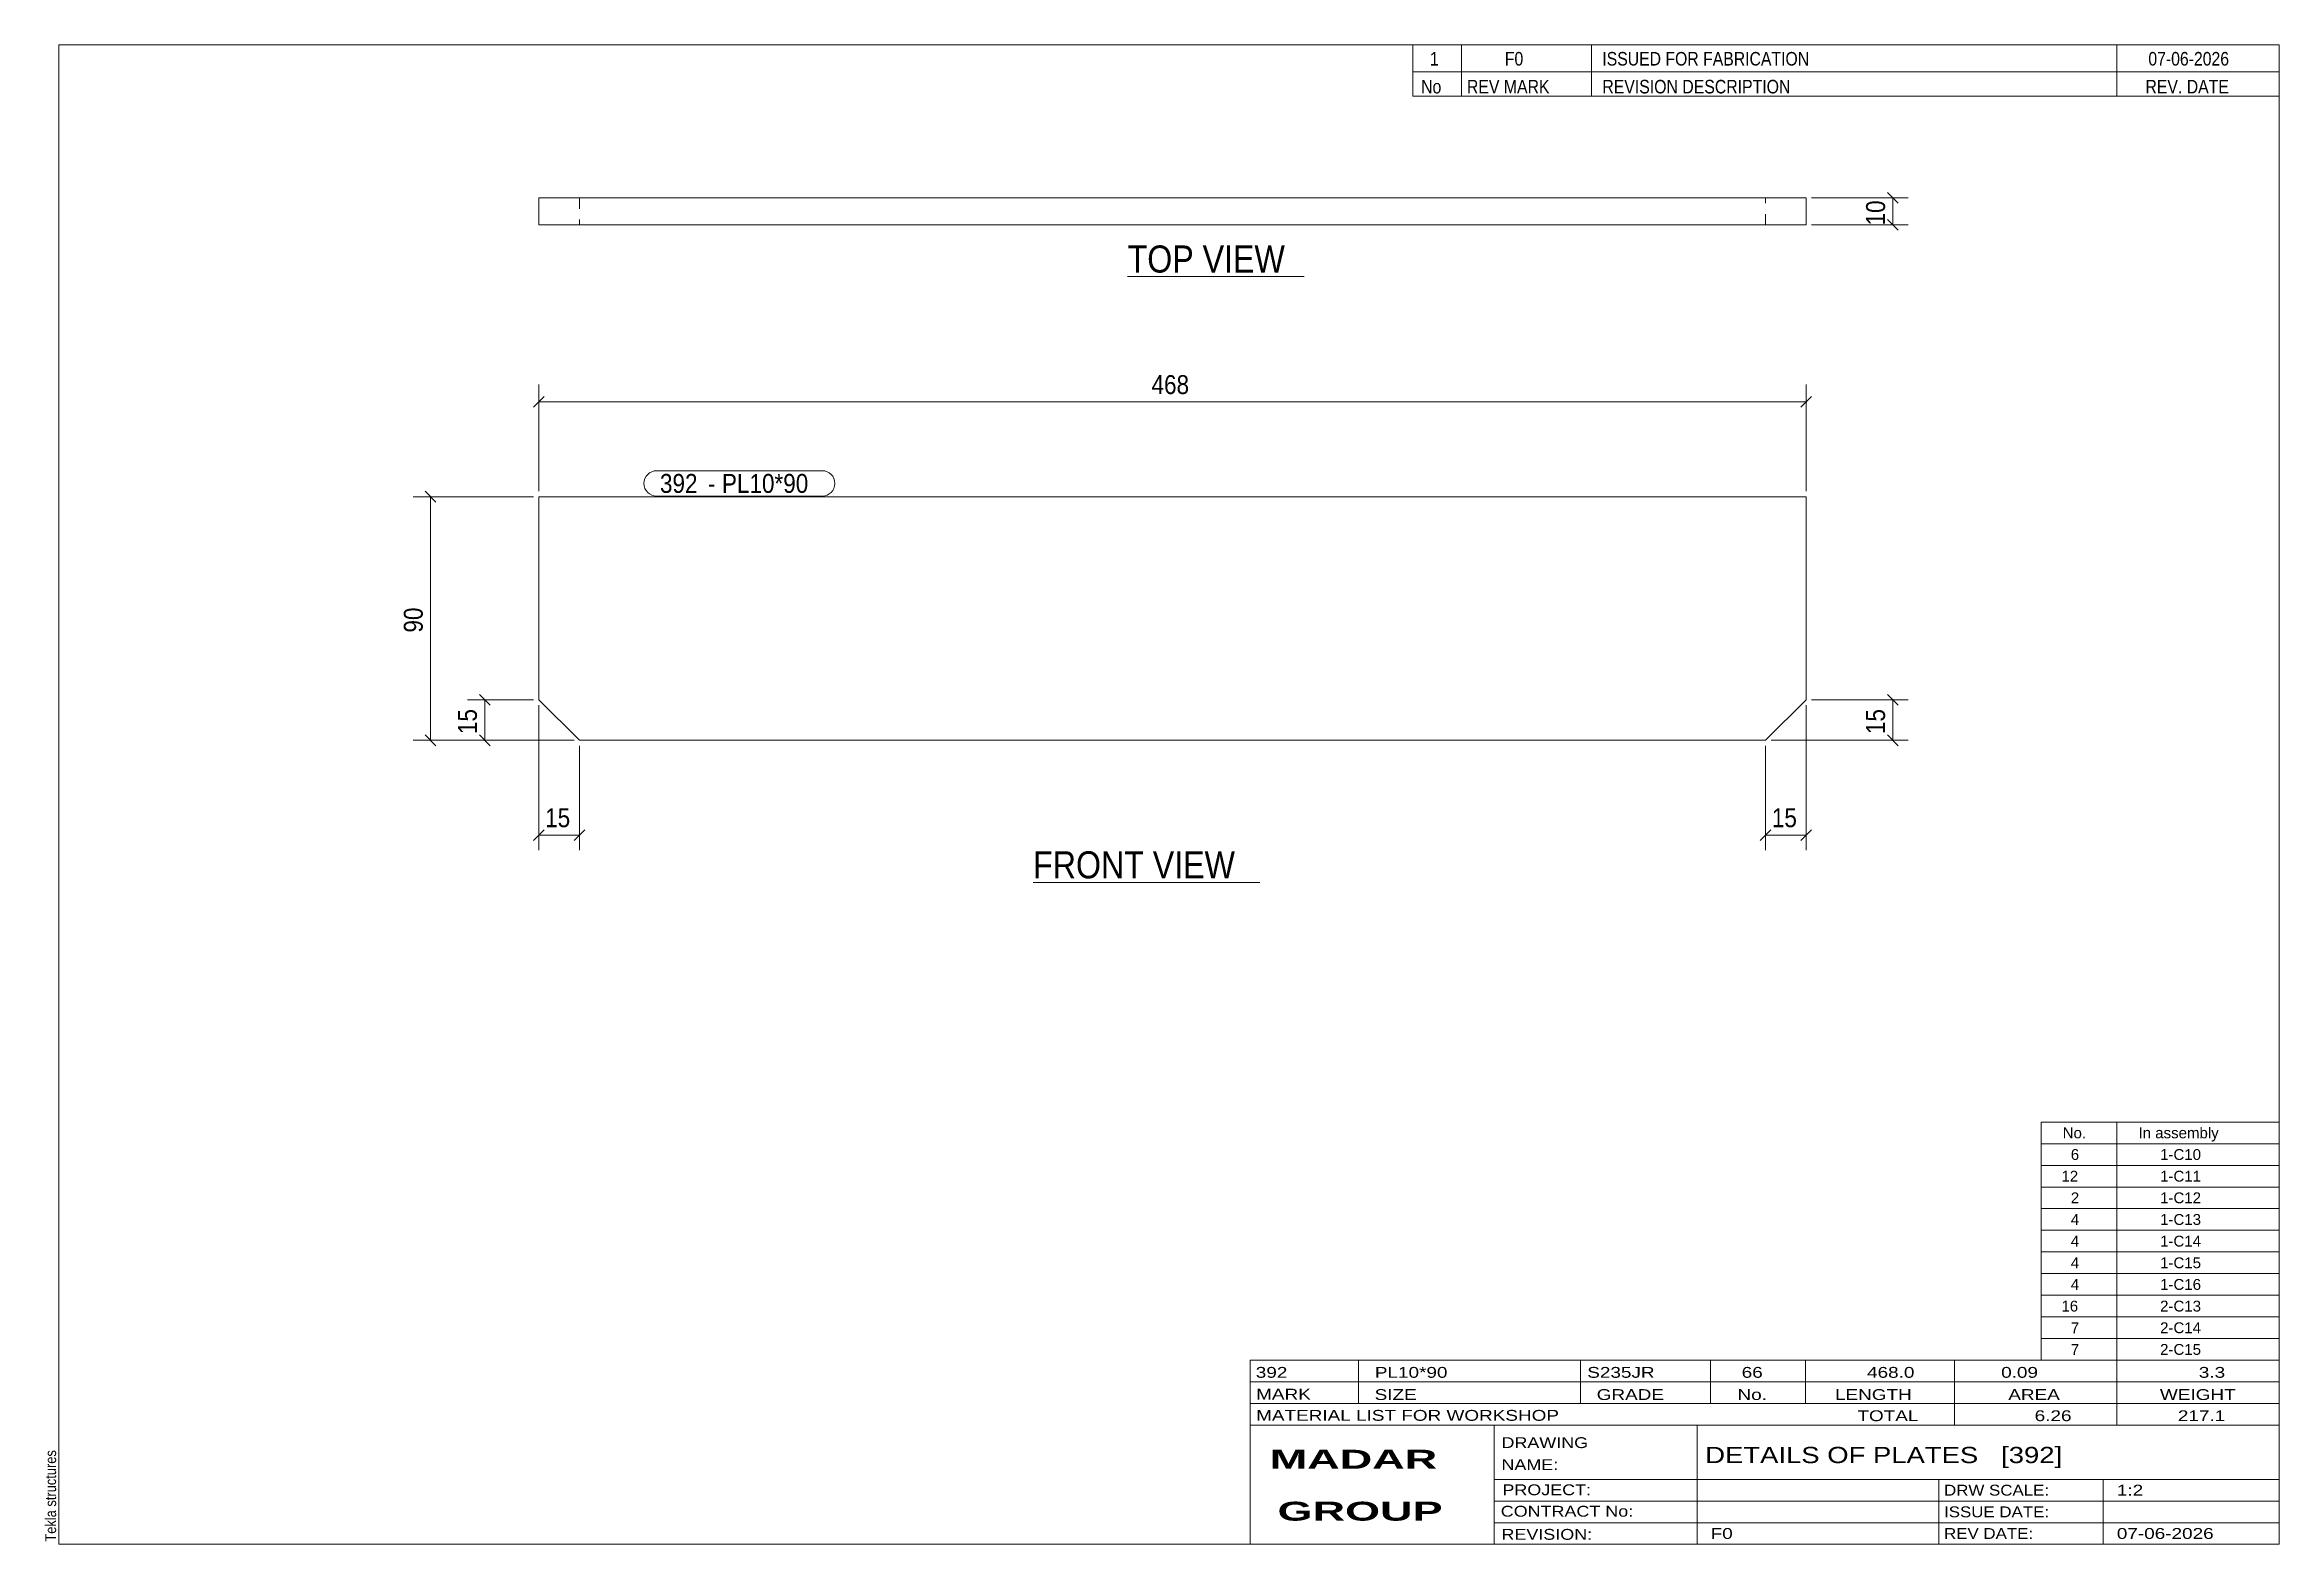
# Model space of a CAD drawing. Header units: millimetres. Extents: x 2 to 415, y 5 to 282.
import ezdxf

# ---------------------------------------------------------------- set-up
doc = ezdxf.new("R2010")
doc.units = ezdxf.units.MM
doc.linetypes.add('XKITLINE00', pattern=[0])
doc.linetypes.add('XKITLINE02', pattern=[4, 2, -2])
for name, color, linetype, lineweight in [('Dimensions', 7, 'Continuous', 0), ('DrawingSheet', 5, 'Continuous', 0), ('OtherObjectType', 7, 'Continuous', 0), ('Part', 2, 'Continuous', 0), ('PartMark', 7, 'Continuous', 0)]:
    doc.layers.add(name, color=color, linetype=linetype, lineweight=lineweight)
doc.styles.add('ARIAL', font='ARIAL.TTF')
doc.styles.add('ARIAL_BOLD', font='ARIALBD.TTF')
doc.styles.add('ARIAL_NARROW', font='ARIALN.TTF')

# ---------------------------------------------------------------- blocks, each defined once
blk = doc.blocks.new('*A1')
at = {"layer": 'Part', "color": 2, "linetype": 'XKITLINE00', "lineweight": 0}
for p, q in [((327.65, 198.51), (93.65, 198.51)), ((93.65, 198.51), (93.65, 161.01)), ((327.65, 161.01), (327.65, 198.51)), ((101.15, 153.51), (93.65, 161.01)), ((320.15, 153.51), (327.65, 161.01)), ((320.15, 153.51), (101.15, 153.51))]:
    blk.add_line(p, q, dxfattribs=at)
blk = doc.blocks.new('*A2')
at = {"layer": 'Part', "color": 2, "linetype": 'XKITLINE00', "lineweight": 0}
for p, q in [((327.65, 253.7), (93.65, 253.7)), ((93.65, 253.7), (93.65, 248.7)), ((327.65, 248.7), (327.65, 253.7)), ((327.65, 248.7), (93.65, 248.7))]:
    blk.add_line(p, q, dxfattribs=at)
at = {"layer": 'Part', "color": 7, "linetype": 'XKITLINE02', "lineweight": 0}
for p, q in [((101.15, 253.7), (101.15, 248.7)), ((320.15, 248.7), (320.15, 253.7))]:
    blk.add_line(p, q, dxfattribs=at)
blk = doc.blocks.new('*A3')
at = {"layer": 'DrawingSheet', "color": 5, "linetype": 'XKITLINE00', "lineweight": 0}
for p, q in [((415, 282), (5, 282)), ((5, 282), (5, 5)), ((415, 5), (415, 282)), ((5, 5), (415, 5))]:
    blk.add_line(p, q, dxfattribs=at)
at = {"layer": 'DrawingSheet', "color": 5, "style": 'ARIAL', "width": 0.85}
blk.add_text('Tekla structures', height=2, rotation=90, dxfattribs=at).set_placement((4.5, 5.5))
blk = doc.blocks.new('*A4')
at = {"layer": 'OtherObjectType', "color": 7, "linetype": 'XKITLINE00', "lineweight": 0}
for p, q in [((371, 83), (415, 83)), ((371, 79), (371, 83)), ((385, 79), (385, 83)), ((415, 79), (415, 83)), ((371, 79), (415, 79)), ((371, 75), (371, 79)), ((385, 75), (385, 79)), ((415, 75), (415, 79)), ((371, 75), (415, 75)), ((371, 71), (371, 75)), ((385, 71), (385, 75)), ((415, 71), (415, 75)), ((371, 71), (415, 71)), ((371, 67), (371, 71)), ((385, 67), (385, 71)), ((415, 67), (415, 71)), ((371, 67), (415, 67)), ((371, 63), (371, 67)), ((385, 63), (385, 67)), ((415, 63), (415, 67)), ((371, 63), (415, 63)), ((371, 59), (371, 63)), ((385, 59), (385, 63)), ((415, 59), (415, 63)), ((371, 59), (415, 59)), ((371, 55), (371, 59)), ((385, 55), (385, 59)), ((415, 55), (415, 59)), ((371, 55), (415, 55)), ((371, 51), (371, 55)), ((385, 51), (385, 55)), ((415, 51), (415, 55)), ((371, 51), (415, 51)), ((371, 47), (371, 51)), ((385, 47), (385, 51)), ((415, 47), (415, 51)), ((371, 47), (415, 47)), ((371, 43), (371, 47)), ((385, 43), (385, 47)), ((415, 43), (415, 47)), ((371, 43), (415, 43)), ((371, 39), (371, 43)), ((385, 39), (385, 43)), ((415, 39), (415, 43)), ((371, 39), (415, 39))]:
    blk.add_line(p, q, dxfattribs=at)
at = {"layer": 'OtherObjectType', "color": 7, "style": 'ARIAL_NARROW', "width": 1.211571}
for s, p in [('No.', (375, 80)), ('In assembly', (389, 80)), ('6', (376.5, 76)), ('1-C10', (392.99, 76)), ('12', (374.77, 72)), ('1-C11', (392.99, 72)), ('2', (376.5, 68)), ('1-C12', (392.99, 68)), ('1-C13', (392.99, 64)), ('4', (376.5, 64)), ('4', (376.5, 60)), ('1-C14', (392.99, 60)), ('4', (376.5, 56)), ('1-C15', (392.99, 56)), ('4', (376.5, 52)), ('1-C16', (392.99, 52)), ('16', (374.77, 48)), ('2-C13', (392.99, 48)), ('7', (376.5, 44)), ('2-C14', (392.99, 44)), ('7', (376.5, 40)), ('2-C15', (392.99, 40))]:
    blk.add_text(s, height=2, dxfattribs=at).set_placement(p)
blk = doc.blocks.new('*A5')
at = {"layer": 'OtherObjectType', "color": 7, "linetype": 'XKITLINE00', "lineweight": 0}
for p, q in [((255, 282), (415, 282)), ((415, 282), (255, 282)), ((255, 282), (255, 277)), ((264, 282), (264, 277)), ((288, 282), (288, 277)), ((385, 282), (385, 277)), ((415, 282), (415, 277)), ((255, 277), (415, 277)), ((255, 277), (255, 272.5)), ((255, 277), (415, 277)), ((264, 277), (264, 272.5)), ((288, 277), (288, 272.5)), ((385, 277), (385, 272.5)), ((415, 277), (415, 272.5)), ((415, 272.5), (255, 272.5))]:
    blk.add_line(p, q, dxfattribs=at)
at = {"layer": 'OtherObjectType', "color": 7, "style": 'ARIAL_NARROW'}
for s, width, p in [('1', 1.017001, (258.16, 278.15)), ('F0', 1.017001, (272, 278.15)), ('ISSUED FOR FABRICATION', 1.017001, (290, 278.15)), ('07-06-2026', 1.017001, (390.82, 278.15)), ('No', 1.02, (256.54, 273)), ('REV MARK', 1.02, (265, 273)), ('REVISION DESCRIPTION', 1.02, (290, 273)), ('REV. DATE', 1.02, (390.28, 273))]:
    blk.add_text(s, height=2.5, dxfattribs=dict(at, width=width)).set_placement(p)
blk = doc.blocks.new('*A6')
at = {"layer": 'OtherObjectType', "color": 7, "linetype": 'XKITLINE00', "lineweight": 0}
for p, q in [((225, 39), (415, 39)), ((225, 39), (225, 35)), ((225, 39), (415, 39)), ((245, 35), (245, 39)), ((286, 35), (286, 39)), ((310, 35), (310, 39)), ((327.5, 35), (327.5, 39)), ((355, 35), (355, 39)), ((385, 35), (385, 39)), ((415, 35), (415, 39)), ((225, 35), (415, 35)), ((225, 35), (225, 5)), ((225, 35), (415, 35)), ((245, 31), (245, 35)), ((286, 31), (286, 35)), ((310, 31), (310, 35)), ((327.5, 31), (327.5, 35)), ((355, 31), (355, 35)), ((385, 31), (385, 35)), ((415, 31), (415, 35)), ((225, 31), (415, 31)), ((355, 27), (355, 31)), ((385, 27), (385, 31)), ((415, 27), (415, 31)), ((225, 27), (415, 27)), ((270, 21), (270, 27)), ((307.5, 17), (307.5, 27)), ((415, 21), (415, 27)), ((270, 21), (270, 5)), ((415, 17), (415, 21)), ((270, 17), (415, 17)), ((307.5, 5), (307.5, 17)), ((352.16, 13), (352.16, 17)), ((382.5, 5), (382.5, 17)), ((415, 13), (415, 17)), ((270, 13), (415, 13)), ((352.16, 5), (352.16, 13)), ((415, 9), (415, 13)), ((270, 9), (415, 9)), ((415, 5), (415, 9)), ((225, 5), (415, 5)), ((262.5, 5), (415, 5))]:
    blk.add_line(p, q, dxfattribs=at)
at = {"layer": 'OtherObjectType', "color": 7, "style": 'ARIAL_NARROW'}
for s, height, width, p in [('392', 2, 1.525501, (226.01, 35.76)), ('PL10*90', 2, 1.525501, (248, 35.76)), ('S235JR', 2, 1.525501, (287.22, 35.76)), ('66', 2, 1.525501, (315.73, 35.76)), ('468.0', 2, 1.525501, (338.88, 35.76)), ('0.09', 2, 1.525501, (363.64, 35.76)), ('3.3', 2, 1.525501, (400.14, 35.76)), ('MARK', 2, 1.525501, (226.08, 31.73)), ('SIZE', 2, 1.525501, (247.96, 31.66)), ('GRADE', 2, 1.525501, (288.96, 31.66)), ('No.', 2, 1.525501, (314.96, 31.66)), ('LENGTH', 2, 1.525501, (332.96, 31.66)), ('AREA', 2, 1.525501, (364.96, 31.66)), ('WEIGHT', 2, 1.525501, (392.96, 31.66)), ('MATERIAL LIST FOR WORKSHOP', 2, 1.525501, (226.08, 27.82)), ('TOTAL', 2, 1.525501, (337.1, 27.75)), ('6.26', 2, 1.525501, (369.83, 27.75)), ('217.1', 2, 1.525501, (396.27, 27.75)), ('DRAWING', 2, 1.445, (271.38, 22.78)), ('NAME:', 2, 1.445, (271.38, 18.72)), ('DETAILS OF PLATES   [392]', 3, 1.474651, (309, 20)), ('PROJECT:', 2, 1.445, (271.55, 14.07)), ('DRW SCALE:', 2, 1.36, (353.1, 14)), ('1:2', 2, 1.525501, (385, 14)), ('CONTRACT No:', 2, 1.445, (271.25, 10.11)), ('ISSUE DATE:', 2, 1.36, (353.1, 10)), ('REVISION:', 2, 1.445, (271.38, 5.84)), ('F0', 2, 1.525501, (310, 6)), ('REV DATE:', 2, 1.36, (353.1, 6)), ('07-06-2026', 2, 1.525501, (385, 6))]:
    blk.add_text(s, height=height, dxfattribs=dict(at, width=width)).set_placement(p)
at = {"layer": 'OtherObjectType', "color": 1, "style": 'ARIAL_BOLD', "width": 1.7}
for s, p in [('MADAR ', (228.58, 18.97)), ('GROUP', (230.03, 9.37))]:
    blk.add_text(s, height=3.5, dxfattribs=at).set_placement(p)
blk = doc.blocks.new('*A7')
at = {"layer": 'Dimensions', "color": 7, "linetype": 'XKITLINE00', "lineweight": 0}
for p, q in [((93.65, 199.51), (93.65, 219.21)), ((327.65, 199.51), (327.65, 219.21)), ((94.64, 217), (92.66, 215.02)), ((93.65, 216.01), (327.65, 216.01)), ((328.64, 217), (326.66, 215.02))]:
    blk.add_line(p, q, dxfattribs=at)
at = {"layer": 'Dimensions', "color": 3}
for p in [(93.65, 216.01), (327.65, 216.01)]:
    blk.add_point(p, dxfattribs=at)
at = {"layer": 'Dimensions', "color": 3, "style": 'ARIAL', "width": 0.85}
blk.add_text('468', height=3.5, dxfattribs=at).set_placement((206.76, 217.46))
blk = doc.blocks.new('*A8')
at = {"layer": 'Dimensions', "color": 7, "linetype": 'XKITLINE00', "lineweight": 0}
for p, q in [((93.65, 160.01), (93.65, 133.21)), ((101.15, 152.51), (101.15, 133.21)), ((94.64, 137), (92.66, 135.02)), ((102.14, 137), (100.16, 135.02)), ((93.65, 136.01), (101.15, 136.01))]:
    blk.add_line(p, q, dxfattribs=at)
at = {"layer": 'Dimensions', "color": 3}
for p in [(93.65, 136.01), (101.15, 136.01)]:
    blk.add_point(p, dxfattribs=at)
at = {"layer": 'Dimensions', "color": 3, "style": 'ARIAL', "width": 0.85}
blk.add_text('15', height=3.5, dxfattribs=at).set_placement((94.8, 137.46))
blk = doc.blocks.new('*A9')
at = {"layer": 'Dimensions', "color": 7, "linetype": 'XKITLINE00', "lineweight": 0}
for p, q in [((327.65, 160.01), (327.65, 133.21)), ((320.15, 152.51), (320.15, 133.21)), ((321.14, 137), (319.16, 135.02)), ((328.64, 137), (326.66, 135.02)), ((320.15, 136.01), (327.65, 136.01))]:
    blk.add_line(p, q, dxfattribs=at)
at = {"layer": 'Dimensions', "color": 3}
for p in [(320.15, 136.01), (327.65, 136.01)]:
    blk.add_point(p, dxfattribs=at)
at = {"layer": 'Dimensions', "color": 3, "style": 'ARIAL', "width": 0.85}
blk.add_text('15', height=3.5, dxfattribs=at).set_placement((321.3, 137.46))
blk = doc.blocks.new('*A10')
at = {"layer": 'Dimensions', "color": 7, "linetype": 'XKITLINE00', "lineweight": 0}
for p, q in [((92.65, 198.51), (70.45, 198.51)), ((72.66, 199.5), (74.64, 197.52)), ((73.65, 153.51), (73.65, 198.51)), ((100.15, 153.51), (70.45, 153.51)), ((72.66, 154.5), (74.64, 152.52))]:
    blk.add_line(p, q, dxfattribs=at)
at = {"layer": 'Dimensions', "color": 3}
for p in [(73.65, 198.51), (73.65, 153.51)]:
    blk.add_point(p, dxfattribs=at)
at = {"layer": 'Dimensions', "color": 3, "style": 'ARIAL', "width": 0.85}
blk.add_text('90', height=3.5, rotation=90.0002, dxfattribs=at).set_placement((72.2, 173.41))
blk = doc.blocks.new('*A11')
at = {"layer": 'Dimensions', "color": 7, "linetype": 'XKITLINE00', "lineweight": 0}
for p, q in [((92.65, 161.01), (80.45, 161.01)), ((82.66, 162), (84.64, 160.02)), ((83.65, 153.51), (83.65, 161.01)), ((100.15, 153.51), (80.45, 153.51)), ((82.66, 154.5), (84.64, 152.52))]:
    blk.add_line(p, q, dxfattribs=at)
at = {"layer": 'Dimensions', "color": 3}
for p in [(83.65, 161.01), (83.65, 153.51)]:
    blk.add_point(p, dxfattribs=at)
at = {"layer": 'Dimensions', "color": 3, "style": 'ARIAL', "width": 0.85}
blk.add_text('15', height=3.5, rotation=90.0002, dxfattribs=at).set_placement((82.2, 154.66))
blk = doc.blocks.new('*A12')
at = {"layer": 'Dimensions', "color": 7, "linetype": 'XKITLINE00', "lineweight": 0}
for p, q in [((328.65, 161.01), (346.45, 161.01)), ((342.66, 162), (344.64, 160.02)), ((343.65, 153.51), (343.65, 161.01)), ((321.15, 153.51), (346.45, 153.51)), ((342.66, 154.5), (344.64, 152.52))]:
    blk.add_line(p, q, dxfattribs=at)
at = {"layer": 'Dimensions', "color": 3}
for p in [(343.65, 161.01), (343.65, 153.51)]:
    blk.add_point(p, dxfattribs=at)
at = {"layer": 'Dimensions', "color": 3, "style": 'ARIAL', "width": 0.85}
blk.add_text('15', height=3.5, rotation=90.0002, dxfattribs=at).set_placement((342.2, 154.66))
blk = doc.blocks.new('*A13')
at = {"layer": 'PartMark', "color": 7, "linetype": 'XKITLINE00', "lineweight": 0}
for p, q in [((115.4, 203.31), (145.95, 203.31)), ((115.4, 198.61), (145.95, 198.61))]:
    blk.add_line(p, q, dxfattribs=at)
for centre, start, end in [((115.4, 200.96), 90, 270), ((145.95, 200.96), 270, 90)]:
    blk.add_arc(centre, 2.35, start, end, dxfattribs=at)
at = {"layer": 'PartMark', "color": 1, "style": 'ARIAL', "width": 0.85}
blk.add_text('392', height=3.5, dxfattribs=at).set_placement((116, 199.21))
at = {"layer": 'PartMark', "color": 3, "style": 'ARIAL', "width": 0.85}
for s, p in [('PL10*90', (127.44, 199.21)), ('-', (124.84, 199.21))]:
    blk.add_text(s, height=3.5, dxfattribs=at).set_placement(p)
blk = doc.blocks.new('*A14')
at = {"layer": 'OtherObjectType', "color": 7, "linetype": 'XKITLINE00', "lineweight": 0}
blk.add_line((184.9, 127.26), (226.75, 127.26), dxfattribs=at)
at = {"layer": 'OtherObjectType', "color": 3, "style": 'ARIAL', "width": 0.85}
blk.add_text('FRONT VIEW', height=5, dxfattribs=at).set_placement((184.9, 128.01))
blk = doc.blocks.new('*A15')
at = {"layer": 'Dimensions', "color": 7, "linetype": 'XKITLINE00', "lineweight": 0}
for p, q in [((328.65, 253.7), (346.45, 253.7)), ((342.66, 254.69), (344.64, 252.71)), ((343.65, 248.7), (343.65, 253.7)), ((328.65, 248.7), (346.45, 248.7)), ((342.66, 249.69), (344.64, 247.71))]:
    blk.add_line(p, q, dxfattribs=at)
at = {"layer": 'Dimensions', "color": 3}
for p in [(343.65, 253.7), (343.65, 248.7)]:
    blk.add_point(p, dxfattribs=at)
at = {"layer": 'Dimensions', "color": 3, "style": 'ARIAL', "width": 0.85}
blk.add_text('10', height=3.5, rotation=90.0002, dxfattribs=at).set_placement((342.2, 248.61))
blk = doc.blocks.new('*A16')
at = {"layer": 'OtherObjectType', "color": 7, "linetype": 'XKITLINE00', "lineweight": 0}
blk.add_line((202.35, 239.16), (234.95, 239.16), dxfattribs=at)
at = {"layer": 'OtherObjectType', "color": 3, "style": 'ARIAL', "width": 0.85}
blk.add_text('TOP VIEW', height=5, dxfattribs=at).set_placement((202.35, 239.91))

msp = doc.modelspace()

# ---------------------------------------------------------------- block references
at = {"lineweight": 0}
for name in ['*A3', '*A5', '*A2', '*A15', '*A16', '*A7', '*A13', '*A10', '*A1', '*A11', '*A12', '*A8', '*A9', '*A14', '*A4', '*A6']:
    msp.add_blockref(name, (0, 0), dxfattribs=at)

doc.saveas('drawing.dxf')
